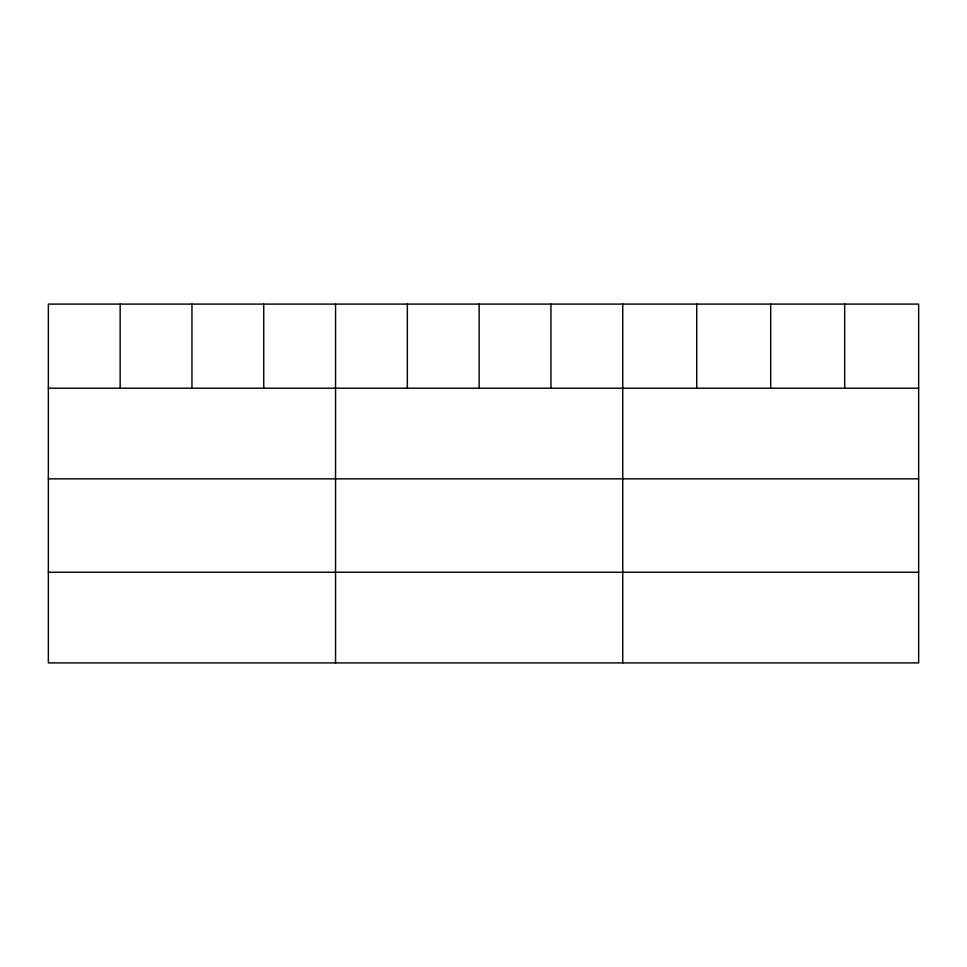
<?xml version="1.0" encoding="UTF-8"?>
<svg xmlns="http://www.w3.org/2000/svg" width="967" height="967" viewBox="0 0 967 967"><rect width="100%" height="100%" fill="white"/><g stroke="black" fill="none" stroke-linecap="round" stroke-linejoin="round"><path stroke-width="1.45" d="M918.65 388.202L918.65 662.903L48.35 662.903L48.35 304.097L918.65 304.097L918.65 388.202L48.35 388.202M48.35 478.846L918.65 478.846M48.35 572.246L918.65 572.246M844.674 304.097L844.674 388.202M770.699 304.097L770.699 388.202M696.723 304.097L696.723 388.202M622.748 304.097L622.748 662.903M550.948 304.097L550.948 388.202M479.148 304.097L479.148 388.202M407.349 304.097L407.349 388.202M335.549 304.097L335.549 662.903M263.749 304.097L263.749 388.202M191.95 304.097L191.95 388.202M120.15 304.097L120.15 388.202"/></g></svg>
